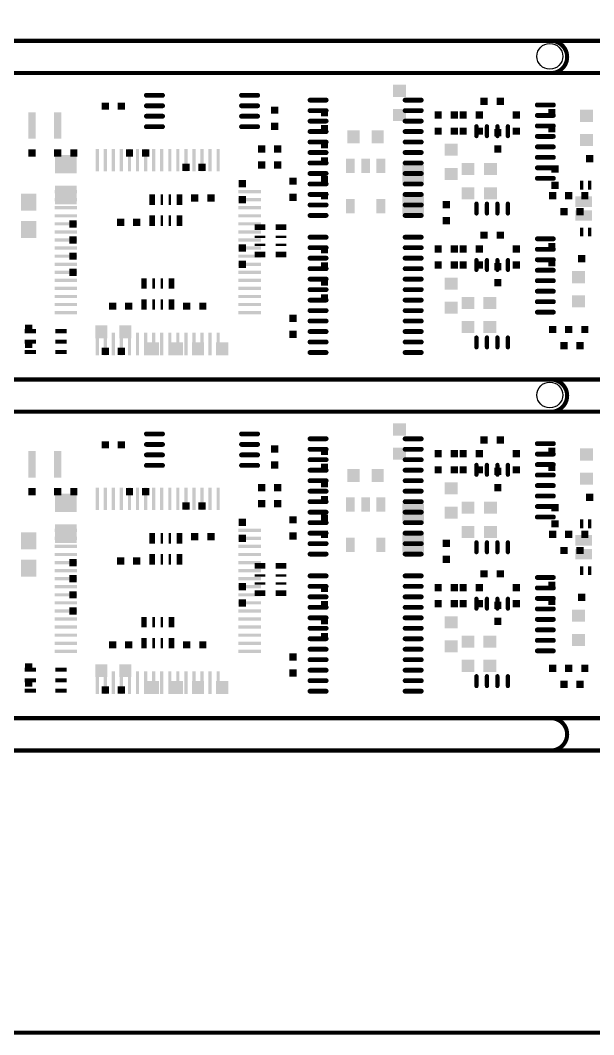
# Model space of a CAD drawing. Header units: inches. Extents: x -27 to 277, y -39 to 189.
# Drawn here: x 51.9 to 87.5, y -38.6 to 24.3 of the extents above; entities that cross this region are included whole.
import ezdxf

# ---------------------------------------------------------------- set-up
doc = ezdxf.new("R2010")
doc.units = ezdxf.units.IN
doc.header["$MEASUREMENT"] = 0
doc.layers.get('0').update_dxf_attribs({"color": 1})
for name, color, linetype in [('11_SPB', 52, 'Continuous'), ('12_SPT', 92, 'Continuous'), ('5_OL', 132, 'Continuous')]:
    doc.layers.add(name, color=color, linetype=linetype)

# ---------------------------------------------------------------- blocks, each defined once
blk = doc.blocks.new('D47ROUND1_6002X1_6002')
blk.add_circle((0, 0), 0.8)
blk = doc.blocks.new('D174OBLONG0_25999X0_87', base_point=(0.129995, 0.435))
at = {"const_width": 0.129995}
blk.add_lwpolyline([(0.064998, 0.129995, 1), (0.194993, 0.129995), (0.194993, 0.740005, 1), (0.064998, 0.740005), (0.064998, 0.129995)], format="xyb", dxfattribs=at)
blk = doc.blocks.new('D177SQUARE0_45001X0_45001')
blk.add_solid([(-0.225005, -0.225005), (0.225005, -0.225005), (-0.225005, 0.225005), (0.225005, 0.225005)])
blk = doc.blocks.new('D178OBLONG1_3X0_3', base_point=(0.65, 0.15))
at = {"const_width": 0.15}
blk.add_lwpolyline([(0.15, 0.225, 1), (0.15, 0.075), (1.15, 0.075, 1), (1.15, 0.225), (0.15, 0.225)], format="xyb", dxfattribs=at)
blk = doc.blocks.new('D179RECTANGLE0_8X0_75001')
blk.add_solid([(-0.4, -0.375005), (0.4, -0.375005), (-0.4, 0.375005), (0.4, 0.375005)])
blk = doc.blocks.new('D187RECTANGLE0_45001X1_65001')
blk.add_solid([(-0.225005, -0.825005), (0.225005, -0.825005), (-0.225005, 0.825005), (0.225005, 0.825005)])
blk = doc.blocks.new('D189RECTANGLE0_2X1_4')
blk.add_solid([(-0.1, -0.7), (0.1, -0.7), (-0.1, 0.7), (0.1, 0.7)])
blk = doc.blocks.new('D190RECTANGLE1_4X0_2')
blk.add_solid([(-0.7, -0.1), (0.7, -0.1), (-0.7, 0.1), (0.7, 0.1)])
blk = doc.blocks.new('D194RECTANGLE0_95001X1_05001')
blk.add_solid([(-0.475005, -0.525005), (0.475005, -0.525005), (-0.475005, 0.525005), (0.475005, 0.525005)])
blk = doc.blocks.new('D195RECTANGLE0_7X0_25001')
blk.add_solid([(-0.35, -0.125005), (0.35, -0.125005), (-0.35, 0.125005), (0.35, 0.125005)])
blk = doc.blocks.new('D184RECTANGLE0_75001X0_8')
blk.add_solid([(-0.375005, -0.4), (0.375005, -0.4), (-0.375005, 0.4), (0.375005, 0.4)])
blk = doc.blocks.new('D203RECTANGLE0_2X0_55001')
blk.add_solid([(-0.1, -0.275005), (0.1, -0.275005), (-0.1, 0.275005), (0.1, 0.275005)])
blk = doc.blocks.new('D192RECTANGLE1_35001X1_15001')
blk.add_solid([(-0.675005, -0.575005), (0.675005, -0.575005), (-0.675005, 0.575005), (0.675005, 0.575005)])
blk = doc.blocks.new('D181RECTANGLE0_65001X0_15001')
blk.add_solid([(-0.325005, -0.075005), (0.325005, -0.075005), (-0.325005, 0.075005), (0.325005, 0.075005)])
blk = doc.blocks.new('D182RECTANGLE0_65001X0_35001')
blk.add_solid([(-0.325005, -0.175005), (0.325005, -0.175005), (-0.325005, 0.175005), (0.325005, 0.175005)])
blk = doc.blocks.new('D207RECTANGLE0_15001X0_65001')
blk.add_solid([(-0.075005, -0.325005), (0.075005, -0.325005), (-0.075005, 0.325005), (0.075005, 0.325005)])
blk = doc.blocks.new('D208RECTANGLE0_35001X0_65001')
blk.add_solid([(-0.175005, -0.325005), (0.175005, -0.325005), (-0.175005, 0.325005), (0.175005, 0.325005)])
blk = doc.blocks.new('D209RECTANGLE0_55001X0_9')
blk.add_solid([(-0.275005, -0.45), (0.275005, -0.45), (-0.275005, 0.45), (0.275005, 0.45)])
blk = doc.blocks.new('D211RECTANGLE1_05001X0_65001')
blk.add_solid([(-0.525005, -0.325005), (0.525005, -0.325005), (-0.525005, 0.325005), (0.525005, 0.325005)])

msp = doc.modelspace()

# ---------------------------------------------------------------- linework, layer by layer
at = {"layer": '5_OL', "const_width": 0.254}
for points in [[(11.0998, 24.30018), (11.0998, 22.9997), (118.00078, 22.9997), (118.00078, 27.50058)], [(11.0998, 24.30018), (11.0998, 22.9997), (118.00078, 22.9997), (118.00078, 27.50058)], [(118.00078, 16.49984), (118.00078, 21.00072), (26.08072, 21.00072), (26.08072, 18.49882)], [(118.00078, 16.49984), (118.00078, 21.00072), (26.08072, 21.00072), (26.08072, 18.49882)], [(11.0998, 3.29946), (11.0998, 1.99898), (118.00078, 1.99898), (118.00078, 6.49986)], [(11.0998, 3.29946), (11.0998, 1.99898), (118.00078, 1.99898), (118.00078, 6.49986)], [(118.00078, -4.50088), (118.00078, 0), (26.08072, 0), (26.08072, -2.49936)], [(118.00078, -4.50088), (118.00078, 0), (26.08072, 0), (26.08072, -2.49936)], [(11.0998, -17.70126), (11.0998, -18.9992), (118.00078, -18.9992), (118.00078, -14.50086)], [(11.0998, -17.70126), (11.0998, -18.9992), (118.00078, -18.9992), (118.00078, -14.50086)], [(118.999, -21.00072), (1.00076, -21.00072)], [(274.1295, -38.49878), (-24.5999, -38.49878)]]:
    msp.add_lwpolyline(points, dxfattribs=at)
for points in [[(84.80044, 22.9997, -0.414214), (85.8012, 21.99894)], [(85.8012, 21.99894, -0.414214), (84.80044, 21.00072)], [(84.80044, 1.99898, -0.41347), (85.8012, 1.00076)], [(85.8012, 1.00076, -0.414214), (84.80044, 0)], [(84.80044, -18.9992, -0.414214), (85.8012, -19.99996)], [(85.8012, -19.99996, -0.414214), (84.80044, -21.00072)]]:
    msp.add_lwpolyline(points, format="xyb", dxfattribs=at)

# ---------------------------------------------------------------- block references
at = {"layer": '11_SPB'}
for name, p in [('D178OBLONG1_3X0_3', (60.20054, 19.62404)), ('D178OBLONG1_3X0_3', (66.10096, 19.62404)), ('D177SQUARE0_45001X0_45001', (57.15, 18.95094)), ('D177SQUARE0_45001X0_45001', (58.15076, 18.95094)), ('D178OBLONG1_3X0_3', (60.20054, 18.9738)), ('D178OBLONG1_3X0_3', (66.10096, 18.9738)), ('D177SQUARE0_45001X0_45001', (67.65036, 18.69948)), ('D178OBLONG1_3X0_3', (70.35038, 19.32432)), ('D178OBLONG1_3X0_3', (76.2508, 19.32432)), ('D177SQUARE0_45001X0_45001', (80.65008, 19.25066)), ('D177SQUARE0_45001X0_45001', (81.65084, 19.25066)), ('D178OBLONG1_3X0_3', (84.44992, 19.0246)), ('D187RECTANGLE0_45001X1_65001', (52.60086, 17.74952)), ('D187RECTANGLE0_45001X1_65001', (54.20106, 17.74952)), ('D178OBLONG1_3X0_3', (60.20054, 18.3261)), ('D178OBLONG1_3X0_3', (66.10096, 18.3261)), ('D178OBLONG1_3X0_3', (70.35038, 18.67408)), ('D178OBLONG1_3X0_3', (76.2508, 18.67408)), ('D177SQUARE0_45001X0_45001', (77.8002, 18.39976)), ('D177SQUARE0_45001X0_45001', (78.80096, 18.39976)), ('D178OBLONG1_3X0_3', (84.44992, 18.37436)), ('D178OBLONG1_3X0_3', (60.20054, 17.67586)), ('D178OBLONG1_3X0_3', (66.10096, 17.67586)), ('D177SQUARE0_45001X0_45001', (67.65036, 17.69872)), ('D178OBLONG1_3X0_3', (70.35038, 18.02384)), ('D178OBLONG1_3X0_3', (76.2508, 18.02384)), ('D177SQUARE0_45001X0_45001', (77.8002, 17.399)), ('D177SQUARE0_45001X0_45001', (78.80096, 17.399)), ('D174OBLONG0_25999X0_87', (80.1751, 17.399)), ('D174OBLONG0_25999X0_87', (80.82534, 17.399)), ('D174OBLONG0_25999X0_87', (81.47558, 17.399)), ('D174OBLONG0_25999X0_87', (82.12582, 17.399)), ('D178OBLONG1_3X0_3', (84.44992, 17.72412)), ('D178OBLONG1_3X0_3', (70.35038, 17.37614)), ('D178OBLONG1_3X0_3', (76.2508, 17.37614)), ('D178OBLONG1_3X0_3', (84.44992, 17.07388)), ('D177SQUARE0_45001X0_45001', (66.85026, 16.29918)), ('D177SQUARE0_45001X0_45001', (67.85102, 16.29918)), ('D178OBLONG1_3X0_3', (70.35038, 16.7259)), ('D178OBLONG1_3X0_3', (76.2508, 16.7259)), ('D179RECTANGLE0_8X0_75001', (78.6003, 16.25092)), ('D178OBLONG1_3X0_3', (84.44992, 16.42618)), ('D177SQUARE0_45001X0_45001', (52.60086, 16.05026)), ('D177SQUARE0_45001X0_45001', (54.20106, 16.05026)), ('D177SQUARE0_45001X0_45001', (55.19928, 16.05026)), ('D189RECTANGLE0_2X1_4', (56.64962, 15.60068)), ('D189RECTANGLE0_2X1_4', (57.15, 15.60068)), ('D189RECTANGLE0_2X1_4', (57.65038, 15.60068)), ('D189RECTANGLE0_2X1_4', (58.15076, 15.60068)), ('D189RECTANGLE0_2X1_4', (58.65114, 15.60068)), ('D189RECTANGLE0_2X1_4', (59.14898, 15.60068)), ('D189RECTANGLE0_2X1_4', (59.64936, 15.60068)), ('D189RECTANGLE0_2X1_4', (60.14974, 15.60068)), ('D189RECTANGLE0_2X1_4', (60.65012, 15.60068)), ('D189RECTANGLE0_2X1_4', (61.1505, 15.60068)), ('D189RECTANGLE0_2X1_4', (61.65088, 15.60068)), ('D189RECTANGLE0_2X1_4', (62.15126, 15.60068)), ('D189RECTANGLE0_2X1_4', (62.6491, 15.60068)), ('D189RECTANGLE0_2X1_4', (63.14948, 15.60068)), ('D189RECTANGLE0_2X1_4', (63.64986, 15.60068)), ('D189RECTANGLE0_2X1_4', (64.15024, 15.60068)), ('D178OBLONG1_3X0_3', (70.35038, 16.07566)), ('D178OBLONG1_3X0_3', (76.2508, 16.07566)), ('D178OBLONG1_3X0_3', (84.44992, 15.77594)), ('D177SQUARE0_45001X0_45001', (66.85026, 15.30096)), ('D177SQUARE0_45001X0_45001', (67.85102, 15.30096)), ('D178OBLONG1_3X0_3', (70.35038, 15.42542)), ('D178OBLONG1_3X0_3', (76.2508, 15.42542)), ('D179RECTANGLE0_8X0_75001', (78.6003, 14.74978)), ('D178OBLONG1_3X0_3', (84.44992, 15.1257)), ('D177SQUARE0_45001X0_45001', (68.80098, 14.3002)), ('D178OBLONG1_3X0_3', (70.35038, 14.77518)), ('D178OBLONG1_3X0_3', (76.2508, 14.77518)), ('D178OBLONG1_3X0_3', (84.44992, 14.47546)), ('D178OBLONG1_3X0_3', (70.35038, 14.12494)), ('D178OBLONG1_3X0_3', (76.2508, 14.12494)), ('D194RECTANGLE0_95001X1_05001', (52.4002, 12.99972)), ('D190RECTANGLE1_4X0_2', (54.6989, 13.64996)), ('D190RECTANGLE1_4X0_2', (54.6989, 13.14958)), ('D190RECTANGLE1_4X0_2', (66.10096, 13.64996)), ('D190RECTANGLE1_4X0_2', (66.10096, 13.14958)), ('D177SQUARE0_45001X0_45001', (68.80098, 13.29944)), ('D178OBLONG1_3X0_3', (70.35038, 13.4747)), ('D178OBLONG1_3X0_3', (76.2508, 13.4747)), ('D177SQUARE0_45001X0_45001', (84.8995, 13.40104)), ('D177SQUARE0_45001X0_45001', (85.90026, 13.40104)), ('D177SQUARE0_45001X0_45001', (86.90102, 13.40104)), ('D190RECTANGLE1_4X0_2', (54.6989, 12.6492)), ('D190RECTANGLE1_4X0_2', (66.10096, 12.6492)), ('D178OBLONG1_3X0_3', (70.35038, 12.82446)), ('D178OBLONG1_3X0_3', (76.2508, 12.82446)), ('D174OBLONG0_25999X0_87', (80.1751, 12.60094)), ('D174OBLONG0_25999X0_87', (80.82534, 12.60094)), ('D174OBLONG0_25999X0_87', (81.47558, 12.60094)), ('D174OBLONG0_25999X0_87', (82.12582, 12.60094)), ('D177SQUARE0_45001X0_45001', (85.60054, 12.40028)), ('D177SQUARE0_45001X0_45001', (86.59876, 12.40028)), ('D190RECTANGLE1_4X0_2', (54.6989, 12.14882)), ('D190RECTANGLE1_4X0_2', (66.10096, 12.14882)), ('D178OBLONG1_3X0_3', (70.35038, 12.17422)), ('D178OBLONG1_3X0_3', (76.2508, 12.17422)), ('D194RECTANGLE0_95001X1_05001', (52.4002, 11.30046)), ('D190RECTANGLE1_4X0_2', (54.6989, 11.65098)), ('D190RECTANGLE1_4X0_2', (66.10096, 11.65098)), ('D190RECTANGLE1_4X0_2', (54.6989, 11.1506)), ('D190RECTANGLE1_4X0_2', (54.6989, 10.65022)), ('D190RECTANGLE1_4X0_2', (66.10096, 11.1506)), ('D190RECTANGLE1_4X0_2', (66.10096, 10.65022)), ('D178OBLONG1_3X0_3', (70.35038, 10.82548)), ('D178OBLONG1_3X0_3', (76.2508, 10.82548)), ('D177SQUARE0_45001X0_45001', (80.65008, 10.94994)), ('D177SQUARE0_45001X0_45001', (81.65084, 10.94994)), ('D178OBLONG1_3X0_3', (84.44992, 10.72388)), ('D190RECTANGLE1_4X0_2', (54.6989, 10.14984)), ('D190RECTANGLE1_4X0_2', (66.10096, 10.14984)), ('D178OBLONG1_3X0_3', (70.35038, 10.17524)), ('D178OBLONG1_3X0_3', (76.2508, 10.17524)), ('D177SQUARE0_45001X0_45001', (77.8002, 10.09904)), ('D177SQUARE0_45001X0_45001', (78.80096, 10.09904)), ('D178OBLONG1_3X0_3', (84.44992, 10.07618)), ('D190RECTANGLE1_4X0_2', (54.6989, 9.64946)), ('D190RECTANGLE1_4X0_2', (66.10096, 9.64946)), ('D178OBLONG1_3X0_3', (70.35038, 9.525)), ('D178OBLONG1_3X0_3', (76.2508, 9.525)), ('D174OBLONG0_25999X0_87', (80.1751, 9.10082)), ('D174OBLONG0_25999X0_87', (80.82534, 9.10082)), ('D174OBLONG0_25999X0_87', (81.47558, 9.10082)), ('D174OBLONG0_25999X0_87', (82.12582, 9.10082)), ('D178OBLONG1_3X0_3', (84.44992, 9.42594)), ('D190RECTANGLE1_4X0_2', (54.6989, 9.14908)), ('D190RECTANGLE1_4X0_2', (66.10096, 9.14908)), ('D178OBLONG1_3X0_3', (70.35038, 8.87476)), ('D178OBLONG1_3X0_3', (76.2508, 8.87476)), ('D177SQUARE0_45001X0_45001', (77.8002, 9.10082)), ('D177SQUARE0_45001X0_45001', (78.80096, 9.10082)), ('D178OBLONG1_3X0_3', (84.44992, 8.7757)), ('D190RECTANGLE1_4X0_2', (54.6989, 8.65124)), ('D190RECTANGLE1_4X0_2', (54.6989, 8.15086)), ('D190RECTANGLE1_4X0_2', (66.10096, 8.65124)), ('D190RECTANGLE1_4X0_2', (66.10096, 8.15086)), ('D178OBLONG1_3X0_3', (70.35038, 8.22452)), ('D178OBLONG1_3X0_3', (76.2508, 8.22452)), ('D179RECTANGLE0_8X0_75001', (78.6003, 7.9502)), ('D178OBLONG1_3X0_3', (84.44992, 8.12546)), ('D190RECTANGLE1_4X0_2', (54.6989, 7.65048)), ('D190RECTANGLE1_4X0_2', (66.10096, 7.65048)), ('D178OBLONG1_3X0_3', (70.35038, 7.57428)), ('D178OBLONG1_3X0_3', (76.2508, 7.57428)), ('D178OBLONG1_3X0_3', (84.44992, 7.47522)), ('D190RECTANGLE1_4X0_2', (54.6989, 7.1501)), ('D190RECTANGLE1_4X0_2', (66.10096, 7.1501)), ('D178OBLONG1_3X0_3', (70.35038, 6.92404)), ('D178OBLONG1_3X0_3', (76.2508, 6.92404)), ('D178OBLONG1_3X0_3', (84.44992, 6.82498)), ('D190RECTANGLE1_4X0_2', (54.6989, 6.64972)), ('D190RECTANGLE1_4X0_2', (66.10096, 6.64972)), ('D178OBLONG1_3X0_3', (70.35038, 6.2738)), ('D178OBLONG1_3X0_3', (76.2508, 6.2738)), ('D179RECTANGLE0_8X0_75001', (78.6003, 6.44906)), ('D178OBLONG1_3X0_3', (84.44992, 6.17474)), ('D190RECTANGLE1_4X0_2', (54.6989, 6.14934)), ('D190RECTANGLE1_4X0_2', (66.10096, 6.14934)), ('D177SQUARE0_45001X0_45001', (68.80098, 5.79882)), ('D178OBLONG1_3X0_3', (70.35038, 5.6261)), ('D178OBLONG1_3X0_3', (76.2508, 5.6261)), ('D195RECTANGLE0_7X0_25001', (52.49926, 4.99872)), ('D195RECTANGLE0_7X0_25001', (54.39918, 4.99872)), ('D178OBLONG1_3X0_3', (70.35038, 4.97586)), ('D178OBLONG1_3X0_3', (76.2508, 4.97586)), ('D177SQUARE0_45001X0_45001', (84.8995, 5.10032)), ('D177SQUARE0_45001X0_45001', (85.90026, 5.10032)), ('D177SQUARE0_45001X0_45001', (86.90102, 5.10032)), ('D195RECTANGLE0_7X0_25001', (52.49926, 4.35102)), ('D195RECTANGLE0_7X0_25001', (54.39918, 4.35102)), ('D189RECTANGLE0_2X1_4', (56.64962, 4.20116)), ('D189RECTANGLE0_2X1_4', (57.15, 4.20116)), ('D189RECTANGLE0_2X1_4', (57.65038, 4.20116)), ('D189RECTANGLE0_2X1_4', (58.15076, 4.20116)), ('D189RECTANGLE0_2X1_4', (58.65114, 4.20116)), ('D189RECTANGLE0_2X1_4', (59.14898, 4.20116)), ('D189RECTANGLE0_2X1_4', (59.64936, 4.20116)), ('D189RECTANGLE0_2X1_4', (60.14974, 4.20116)), ('D189RECTANGLE0_2X1_4', (60.65012, 4.20116)), ('D189RECTANGLE0_2X1_4', (61.1505, 4.20116)), ('D189RECTANGLE0_2X1_4', (61.65088, 4.20116)), ('D189RECTANGLE0_2X1_4', (62.15126, 4.20116)), ('D189RECTANGLE0_2X1_4', (62.6491, 4.20116)), ('D189RECTANGLE0_2X1_4', (63.14948, 4.20116)), ('D189RECTANGLE0_2X1_4', (63.64986, 4.20116)), ('D189RECTANGLE0_2X1_4', (64.15024, 4.20116)), ('D177SQUARE0_45001X0_45001', (68.80098, 4.8006)), ('D178OBLONG1_3X0_3', (70.35038, 4.32562)), ('D178OBLONG1_3X0_3', (76.2508, 4.32562)), ('D174OBLONG0_25999X0_87', (80.1751, 4.30022)), ('D174OBLONG0_25999X0_87', (80.82534, 4.30022)), ('D174OBLONG0_25999X0_87', (81.47558, 4.30022)), ('D174OBLONG0_25999X0_87', (82.12582, 4.30022)), ('D195RECTANGLE0_7X0_25001', (52.49926, 3.70078)), ('D195RECTANGLE0_7X0_25001', (54.39918, 3.70078)), ('D178OBLONG1_3X0_3', (70.35038, 3.67538)), ('D178OBLONG1_3X0_3', (76.2508, 3.67538)), ('D177SQUARE0_45001X0_45001', (85.60054, 4.09956)), ('D177SQUARE0_45001X0_45001', (86.59876, 4.09956)), ('D178OBLONG1_3X0_3', (60.20054, -1.37414)), ('D178OBLONG1_3X0_3', (66.10096, -1.37414)), ('D177SQUARE0_45001X0_45001', (57.15, -2.04978)), ('D177SQUARE0_45001X0_45001', (58.15076, -2.04978)), ('D178OBLONG1_3X0_3', (60.20054, -2.02438)), ('D178OBLONG1_3X0_3', (66.10096, -2.02438)), ('D178OBLONG1_3X0_3', (70.35038, -1.67386)), ('D178OBLONG1_3X0_3', (76.2508, -1.67386)), ('D177SQUARE0_45001X0_45001', (80.65008, -1.75006)), ('D177SQUARE0_45001X0_45001', (81.65084, -1.75006)), ('D178OBLONG1_3X0_3', (84.44992, -1.97612)), ('D187RECTANGLE0_45001X1_65001', (52.60086, -3.2512)), ('D187RECTANGLE0_45001X1_65001', (54.20106, -3.2512)), ('D177SQUARE0_45001X0_45001', (67.65036, -2.30124)), ('D178OBLONG1_3X0_3', (70.35038, -2.3241)), ('D178OBLONG1_3X0_3', (76.2508, -2.3241)), ('D177SQUARE0_45001X0_45001', (77.8002, -2.60096)), ('D177SQUARE0_45001X0_45001', (78.80096, -2.60096)), ('D178OBLONG1_3X0_3', (84.44992, -2.62382)), ('D178OBLONG1_3X0_3', (60.20054, -2.67462)), ('D178OBLONG1_3X0_3', (66.10096, -2.67462)), ('D177SQUARE0_45001X0_45001', (67.65036, -3.29946)), ('D178OBLONG1_3X0_3', (70.35038, -2.97434)), ('D178OBLONG1_3X0_3', (76.2508, -2.97434)), ('D178OBLONG1_3X0_3', (84.44992, -3.27406)), ('D178OBLONG1_3X0_3', (60.20054, -3.32486)), ('D178OBLONG1_3X0_3', (66.10096, -3.32486)), ('D178OBLONG1_3X0_3', (70.35038, -3.62458)), ('D178OBLONG1_3X0_3', (76.2508, -3.62458)), ('D177SQUARE0_45001X0_45001', (77.8002, -3.59918)), ('D177SQUARE0_45001X0_45001', (78.80096, -3.59918)), ('D174OBLONG0_25999X0_87', (80.1751, -3.59918)), ('D174OBLONG0_25999X0_87', (80.82534, -3.59918)), ('D174OBLONG0_25999X0_87', (81.47558, -3.59918)), ('D174OBLONG0_25999X0_87', (82.12582, -3.59918)), ('D178OBLONG1_3X0_3', (70.35038, -4.27482)), ('D178OBLONG1_3X0_3', (76.2508, -4.27482)), ('D179RECTANGLE0_8X0_75001', (78.6003, -4.7498)), ('D178OBLONG1_3X0_3', (84.44992, -3.9243)), ('D177SQUARE0_45001X0_45001', (52.60086, -4.95046)), ('D177SQUARE0_45001X0_45001', (54.20106, -4.95046)), ('D177SQUARE0_45001X0_45001', (55.19928, -4.95046)), ('D189RECTANGLE0_2X1_4', (56.64962, -5.40004)), ('D189RECTANGLE0_2X1_4', (57.15, -5.40004)), ('D189RECTANGLE0_2X1_4', (57.65038, -5.40004)), ('D189RECTANGLE0_2X1_4', (58.15076, -5.40004)), ('D189RECTANGLE0_2X1_4', (58.65114, -5.40004)), ('D189RECTANGLE0_2X1_4', (59.14898, -5.40004)), ('D189RECTANGLE0_2X1_4', (59.64936, -5.40004)), ('D189RECTANGLE0_2X1_4', (60.14974, -5.40004)), ('D189RECTANGLE0_2X1_4', (60.65012, -5.40004)), ('D189RECTANGLE0_2X1_4', (61.1505, -5.40004)), ('D189RECTANGLE0_2X1_4', (61.65088, -5.40004)), ('D189RECTANGLE0_2X1_4', (62.15126, -5.40004)), ('D189RECTANGLE0_2X1_4', (62.6491, -5.40004)), ('D189RECTANGLE0_2X1_4', (63.14948, -5.40004)), ('D189RECTANGLE0_2X1_4', (63.64986, -5.40004)), ('D189RECTANGLE0_2X1_4', (64.15024, -5.40004)), ('D177SQUARE0_45001X0_45001', (66.85026, -4.699)), ('D177SQUARE0_45001X0_45001', (67.85102, -4.699)), ('D178OBLONG1_3X0_3', (70.35038, -4.92506)), ('D178OBLONG1_3X0_3', (76.2508, -4.92506)), ('D178OBLONG1_3X0_3', (84.44992, -4.57454)), ('D177SQUARE0_45001X0_45001', (66.85026, -5.69976)), ('D177SQUARE0_45001X0_45001', (67.85102, -5.69976)), ('D178OBLONG1_3X0_3', (70.35038, -5.5753)), ('D178OBLONG1_3X0_3', (76.2508, -5.5753)), ('D178OBLONG1_3X0_3', (84.44992, -5.22478)), ('D178OBLONG1_3X0_3', (70.35038, -6.22554)), ('D178OBLONG1_3X0_3', (76.2508, -6.22554)), ('D179RECTANGLE0_8X0_75001', (78.6003, -6.25094)), ('D178OBLONG1_3X0_3', (84.44992, -5.87502)), ('D177SQUARE0_45001X0_45001', (68.80098, -6.70052)), ('D178OBLONG1_3X0_3', (70.35038, -6.87578)), ('D178OBLONG1_3X0_3', (76.2508, -6.87578)), ('D178OBLONG1_3X0_3', (84.44992, -6.52526)), ('D194RECTANGLE0_95001X1_05001', (52.4002, -8.001)), ('D190RECTANGLE1_4X0_2', (54.6989, -7.35076)), ('D190RECTANGLE1_4X0_2', (66.10096, -7.35076)), ('D177SQUARE0_45001X0_45001', (68.80098, -7.69874)), ('D178OBLONG1_3X0_3', (70.35038, -7.52602)), ('D178OBLONG1_3X0_3', (76.2508, -7.52602)), ('D177SQUARE0_45001X0_45001', (84.8995, -7.59968)), ('D177SQUARE0_45001X0_45001', (85.90026, -7.59968)), ('D177SQUARE0_45001X0_45001', (86.90102, -7.59968)), ('D190RECTANGLE1_4X0_2', (54.6989, -7.85114)), ('D190RECTANGLE1_4X0_2', (66.10096, -7.85114)), ('D178OBLONG1_3X0_3', (70.35038, -8.17626)), ('D178OBLONG1_3X0_3', (76.2508, -8.17626)), ('D174OBLONG0_25999X0_87', (80.1751, -8.39978)), ('D174OBLONG0_25999X0_87', (80.82534, -8.39978)), ('D174OBLONG0_25999X0_87', (81.47558, -8.39978)), ('D174OBLONG0_25999X0_87', (82.12582, -8.39978)), ('D190RECTANGLE1_4X0_2', (54.6989, -8.34898)), ('D190RECTANGLE1_4X0_2', (54.6989, -8.84936)), ('D190RECTANGLE1_4X0_2', (66.10096, -8.34898)), ('D190RECTANGLE1_4X0_2', (66.10096, -8.84936)), ('D178OBLONG1_3X0_3', (70.35038, -8.82396)), ('D178OBLONG1_3X0_3', (76.2508, -8.82396)), ('D177SQUARE0_45001X0_45001', (85.60054, -8.60044)), ('D177SQUARE0_45001X0_45001', (86.59876, -8.60044)), ('D194RECTANGLE0_95001X1_05001', (52.4002, -9.70026)), ('D190RECTANGLE1_4X0_2', (54.6989, -9.34974)), ('D190RECTANGLE1_4X0_2', (66.10096, -9.34974)), ('D190RECTANGLE1_4X0_2', (54.6989, -9.85012)), ('D190RECTANGLE1_4X0_2', (66.10096, -9.85012)), ('D178OBLONG1_3X0_3', (70.35038, -10.17524)), ('D178OBLONG1_3X0_3', (76.2508, -10.17524)), ('D177SQUARE0_45001X0_45001', (80.65008, -10.05078)), ('D177SQUARE0_45001X0_45001', (81.65084, -10.05078)), ('D190RECTANGLE1_4X0_2', (54.6989, -10.3505)), ('D190RECTANGLE1_4X0_2', (66.10096, -10.3505)), ('D178OBLONG1_3X0_3', (70.35038, -10.82548)), ('D178OBLONG1_3X0_3', (76.2508, -10.82548)), ('D177SQUARE0_45001X0_45001', (77.8002, -10.89914)), ('D177SQUARE0_45001X0_45001', (78.80096, -10.89914)), ('D178OBLONG1_3X0_3', (84.44992, -10.2743)), ('D190RECTANGLE1_4X0_2', (54.6989, -10.85088)), ('D190RECTANGLE1_4X0_2', (54.6989, -11.35126)), ('D190RECTANGLE1_4X0_2', (66.10096, -10.85088)), ('D190RECTANGLE1_4X0_2', (66.10096, -11.35126)), ('D178OBLONG1_3X0_3', (84.44992, -10.92454)), ('D190RECTANGLE1_4X0_2', (54.6989, -11.8491)), ('D190RECTANGLE1_4X0_2', (66.10096, -11.8491)), ('D178OBLONG1_3X0_3', (70.35038, -11.47572)), ('D178OBLONG1_3X0_3', (76.2508, -11.47572)), ('D177SQUARE0_45001X0_45001', (77.8002, -11.8999)), ('D177SQUARE0_45001X0_45001', (78.80096, -11.8999)), ('D174OBLONG0_25999X0_87', (80.1751, -11.8999)), ('D174OBLONG0_25999X0_87', (80.82534, -11.8999)), ('D174OBLONG0_25999X0_87', (81.47558, -11.8999)), ('D174OBLONG0_25999X0_87', (82.12582, -11.8999)), ('D178OBLONG1_3X0_3', (84.44992, -11.57478)), ('D190RECTANGLE1_4X0_2', (54.6989, -12.34948)), ('D190RECTANGLE1_4X0_2', (66.10096, -12.34948)), ('D178OBLONG1_3X0_3', (70.35038, -12.12596)), ('D178OBLONG1_3X0_3', (76.2508, -12.12596)), ('D178OBLONG1_3X0_3', (84.44992, -12.22502)), ('D190RECTANGLE1_4X0_2', (54.6989, -12.84986)), ('D190RECTANGLE1_4X0_2', (66.10096, -12.84986)), ('D178OBLONG1_3X0_3', (70.35038, -12.7762)), ('D178OBLONG1_3X0_3', (76.2508, -12.7762)), ('D179RECTANGLE0_8X0_75001', (78.6003, -13.05052)), ('D178OBLONG1_3X0_3', (84.44992, -12.87526)), ('D190RECTANGLE1_4X0_2', (54.6989, -13.35024)), ('D190RECTANGLE1_4X0_2', (54.6989, -13.85062)), ('D190RECTANGLE1_4X0_2', (66.10096, -13.35024)), ('D190RECTANGLE1_4X0_2', (66.10096, -13.85062)), ('D178OBLONG1_3X0_3', (70.35038, -13.4239)), ('D178OBLONG1_3X0_3', (76.2508, -13.4239)), ('D178OBLONG1_3X0_3', (84.44992, -13.5255)), ('D190RECTANGLE1_4X0_2', (54.6989, -14.351)), ('D190RECTANGLE1_4X0_2', (66.10096, -14.351)), ('D178OBLONG1_3X0_3', (70.35038, -14.07414)), ('D178OBLONG1_3X0_3', (76.2508, -14.07414)), ('D179RECTANGLE0_8X0_75001', (78.6003, -14.54912)), ('D178OBLONG1_3X0_3', (84.44992, -14.17574)), ('D190RECTANGLE1_4X0_2', (54.6989, -14.84884)), ('D190RECTANGLE1_4X0_2', (66.10096, -14.84884)), ('D177SQUARE0_45001X0_45001', (68.80098, -15.19936)), ('D178OBLONG1_3X0_3', (70.35038, -14.72438)), ('D178OBLONG1_3X0_3', (76.2508, -14.72438)), ('D178OBLONG1_3X0_3', (84.44992, -14.82598)), ('D178OBLONG1_3X0_3', (70.35038, -15.37462)), ('D178OBLONG1_3X0_3', (76.2508, -15.37462)), ('D177SQUARE0_45001X0_45001', (84.8995, -15.9004)), ('D177SQUARE0_45001X0_45001', (85.90026, -15.9004)), ('D177SQUARE0_45001X0_45001', (86.90102, -15.9004)), ('D195RECTANGLE0_7X0_25001', (52.49926, -15.99946)), ('D195RECTANGLE0_7X0_25001', (54.39918, -15.99946)), ('D189RECTANGLE0_2X1_4', (56.64962, -16.79956)), ('D189RECTANGLE0_2X1_4', (57.15, -16.79956)), ('D189RECTANGLE0_2X1_4', (57.65038, -16.79956)), ('D189RECTANGLE0_2X1_4', (58.15076, -16.79956)), ('D189RECTANGLE0_2X1_4', (58.65114, -16.79956)), ('D189RECTANGLE0_2X1_4', (59.14898, -16.79956)), ('D189RECTANGLE0_2X1_4', (59.64936, -16.79956)), ('D189RECTANGLE0_2X1_4', (60.14974, -16.79956)), ('D189RECTANGLE0_2X1_4', (60.65012, -16.79956)), ('D189RECTANGLE0_2X1_4', (61.1505, -16.79956)), ('D189RECTANGLE0_2X1_4', (61.65088, -16.79956)), ('D189RECTANGLE0_2X1_4', (62.15126, -16.79956)), ('D189RECTANGLE0_2X1_4', (62.6491, -16.79956)), ('D189RECTANGLE0_2X1_4', (63.14948, -16.79956)), ('D189RECTANGLE0_2X1_4', (63.64986, -16.79956)), ('D189RECTANGLE0_2X1_4', (64.15024, -16.79956)), ('D177SQUARE0_45001X0_45001', (68.80098, -16.20012)), ('D178OBLONG1_3X0_3', (70.35038, -16.02486)), ('D178OBLONG1_3X0_3', (76.2508, -16.02486)), ('D174OBLONG0_25999X0_87', (80.1751, -16.7005)), ('D174OBLONG0_25999X0_87', (80.82534, -16.7005)), ('D174OBLONG0_25999X0_87', (81.47558, -16.7005)), ('D174OBLONG0_25999X0_87', (82.12582, -16.7005)), ('D195RECTANGLE0_7X0_25001', (52.49926, -16.6497)), ('D195RECTANGLE0_7X0_25001', (54.39918, -16.6497)), ('D178OBLONG1_3X0_3', (70.35038, -16.6751)), ('D178OBLONG1_3X0_3', (76.2508, -16.6751)), ('D177SQUARE0_45001X0_45001', (85.60054, -16.90116)), ('D177SQUARE0_45001X0_45001', (86.59876, -16.90116)), ('D195RECTANGLE0_7X0_25001', (52.49926, -17.29994)), ('D195RECTANGLE0_7X0_25001', (54.39918, -17.29994)), ('D178OBLONG1_3X0_3', (70.35038, -17.32534)), ('D178OBLONG1_3X0_3', (76.2508, -17.32534))]:
    msp.add_blockref(name, p, dxfattribs=at)
at = {"layer": '12_SPT'}
for name, p in [('D179RECTANGLE0_8X0_75001', (75.3999, 19.9009)), ('D177SQUARE0_45001X0_45001', (70.74916, 18.54962)), ('D179RECTANGLE0_8X0_75001', (75.3999, 18.39976)), ('D177SQUARE0_45001X0_45001', (79.3496, 18.39976)), ('D177SQUARE0_45001X0_45001', (80.35036, 18.39976)), ('D177SQUARE0_45001X0_45001', (82.64906, 18.39976)), ('D177SQUARE0_45001X0_45001', (84.85124, 18.54962)), ('D179RECTANGLE0_8X0_75001', (87.00008, 18.34896)), ('D177SQUARE0_45001X0_45001', (70.74916, 17.54886)), ('D177SQUARE0_45001X0_45001', (79.3496, 17.399)), ('D177SQUARE0_45001X0_45001', (80.35036, 17.399)), ('D177SQUARE0_45001X0_45001', (82.64906, 17.399)), ('D177SQUARE0_45001X0_45001', (84.85124, 17.54886)), ('D184RECTANGLE0_75001X0_8', (72.55002, 17.05102)), ('D184RECTANGLE0_75001X0_8', (74.05116, 17.05102)), ('D177SQUARE0_45001X0_45001', (81.50098, 17.29994)), ('D179RECTANGLE0_8X0_75001', (87.00008, 16.85036)), ('D177SQUARE0_45001X0_45001', (70.74916, 16.55064)), ('D177SQUARE0_45001X0_45001', (81.50098, 16.29918)), ('D192RECTANGLE1_35001X1_15001', (54.6989, 15.35176)), ('D177SQUARE0_45001X0_45001', (58.65114, 16.05026)), ('D177SQUARE0_45001X0_45001', (59.64936, 16.05026)), ('D177SQUARE0_45001X0_45001', (70.74916, 15.54988)), ('D177SQUARE0_45001X0_45001', (87.20074, 15.69974)), ('D177SQUARE0_45001X0_45001', (62.15126, 15.1511)), ('D177SQUARE0_45001X0_45001', (63.14948, 15.1511)), ('D209RECTANGLE0_55001X0_9', (72.34936, 15.25016)), ('D209RECTANGLE0_55001X0_9', (73.29932, 15.25016)), ('D209RECTANGLE0_55001X0_9', (74.24928, 15.25016)), ('D192RECTANGLE1_35001X1_15001', (76.2508, 14.75232)), ('D179RECTANGLE0_8X0_75001', (79.64932, 15.0495)), ('D179RECTANGLE0_8X0_75001', (81.04886, 15.0495)), ('D177SQUARE0_45001X0_45001', (85.04936, 15.0495)), ('D177SQUARE0_45001X0_45001', (70.74916, 14.39926)), ('D192RECTANGLE1_35001X1_15001', (54.6989, 13.44676)), ('D177SQUARE0_45001X0_45001', (65.64884, 14.15034)), ('D179RECTANGLE0_8X0_75001', (79.64932, 13.5509)), ('D179RECTANGLE0_8X0_75001', (81.04886, 13.5509)), ('D177SQUARE0_45001X0_45001', (85.04936, 14.04874)), ('D203RECTANGLE0_2X0_55001', (86.70036, 14.04874)), ('D203RECTANGLE0_2X0_55001', (87.20074, 14.04874)), ('D208RECTANGLE0_35001X0_65001', (60.05068, 13.14958)), ('D207RECTANGLE0_15001X0_65001', (60.65012, 13.14958)), ('D207RECTANGLE0_15001X0_65001', (61.1505, 13.14958)), ('D208RECTANGLE0_35001X0_65001', (61.74994, 13.14958)), ('D177SQUARE0_45001X0_45001', (62.6999, 13.25118)), ('D177SQUARE0_45001X0_45001', (63.70066, 13.25118)), ('D177SQUARE0_45001X0_45001', (65.64884, 13.14958)), ('D177SQUARE0_45001X0_45001', (70.74916, 13.40104)), ('D192RECTANGLE1_35001X1_15001', (76.2508, 12.84732)), ('D211RECTANGLE1_05001X0_65001', (86.82482, 13.02512)), ('D209RECTANGLE0_55001X0_9', (72.34936, 12.7508)), ('D209RECTANGLE0_55001X0_9', (74.24928, 12.7508)), ('D177SQUARE0_45001X0_45001', (78.30058, 12.84986)), ('D177SQUARE0_45001X0_45001', (58.09996, 11.75004)), ('D177SQUARE0_45001X0_45001', (59.10072, 11.75004)), ('D208RECTANGLE0_35001X0_65001', (60.05068, 11.8491)), ('D207RECTANGLE0_15001X0_65001', (60.65012, 11.8491)), ('D207RECTANGLE0_15001X0_65001', (61.1505, 11.8491)), ('D208RECTANGLE0_35001X0_65001', (61.74994, 11.8491)), ('D177SQUARE0_45001X0_45001', (78.30058, 11.8491)), ('D211RECTANGLE1_05001X0_65001', (86.82482, 12.17422)), ('D177SQUARE0_45001X0_45001', (55.15102, 11.65098)), ('D182RECTANGLE0_65001X0_35001', (66.7512, 11.45032)), ('D182RECTANGLE0_65001X0_35001', (68.04914, 11.45032)), ('D203RECTANGLE0_2X0_55001', (86.70036, 11.1506)), ('D203RECTANGLE0_2X0_55001', (87.20074, 11.1506)), ('D177SQUARE0_45001X0_45001', (55.15102, 10.65022)), ('D181RECTANGLE0_65001X0_15001', (66.7512, 10.85088)), ('D181RECTANGLE0_65001X0_15001', (68.04914, 10.85088)), ('D177SQUARE0_45001X0_45001', (65.64884, 10.14984)), ('D181RECTANGLE0_65001X0_15001', (66.7512, 10.3505)), ('D181RECTANGLE0_65001X0_15001', (68.04914, 10.3505)), ('D177SQUARE0_45001X0_45001', (70.74916, 10.05078)), ('D177SQUARE0_45001X0_45001', (79.3496, 10.09904)), ('D177SQUARE0_45001X0_45001', (80.35036, 10.09904)), ('D177SQUARE0_45001X0_45001', (82.64906, 10.09904)), ('D177SQUARE0_45001X0_45001', (84.85124, 10.2489)), ('D177SQUARE0_45001X0_45001', (55.15102, 9.64946)), ('D182RECTANGLE0_65001X0_35001', (66.7512, 9.75106)), ('D182RECTANGLE0_65001X0_35001', (68.04914, 9.75106)), ('D177SQUARE0_45001X0_45001', (84.85124, 9.25068)), ('D177SQUARE0_45001X0_45001', (86.70036, 9.4996)), ('D177SQUARE0_45001X0_45001', (55.15102, 8.65124)), ('D177SQUARE0_45001X0_45001', (65.64884, 9.14908)), ('D177SQUARE0_45001X0_45001', (70.74916, 9.05002)), ('D177SQUARE0_45001X0_45001', (79.3496, 9.10082)), ('D177SQUARE0_45001X0_45001', (80.35036, 9.10082)), ('D177SQUARE0_45001X0_45001', (81.50098, 8.99922)), ('D177SQUARE0_45001X0_45001', (82.64906, 9.10082)), ('D208RECTANGLE0_35001X0_65001', (59.5503, 7.9502)), ('D207RECTANGLE0_15001X0_65001', (60.14974, 7.9502)), ('D207RECTANGLE0_15001X0_65001', (60.65012, 7.9502)), ('D208RECTANGLE0_35001X0_65001', (61.24956, 7.9502)), ('D177SQUARE0_45001X0_45001', (70.74916, 8.04926)), ('D177SQUARE0_45001X0_45001', (81.50098, 8.001)), ('D179RECTANGLE0_8X0_75001', (86.4997, 8.34898)), ('D208RECTANGLE0_35001X0_65001', (59.5503, 6.64972)), ('D207RECTANGLE0_15001X0_65001', (60.14974, 6.64972)), ('D207RECTANGLE0_15001X0_65001', (60.65012, 6.64972)), ('D208RECTANGLE0_35001X0_65001', (61.24956, 6.64972)), ('D177SQUARE0_45001X0_45001', (70.74916, 7.05104)), ('D179RECTANGLE0_8X0_75001', (79.64932, 6.74878)), ('D179RECTANGLE0_8X0_75001', (81.0006, 6.74878)), ('D179RECTANGLE0_8X0_75001', (86.4997, 6.85038)), ('D177SQUARE0_45001X0_45001', (57.59958, 6.55066)), ('D177SQUARE0_45001X0_45001', (58.60034, 6.55066)), ('D177SQUARE0_45001X0_45001', (62.19952, 6.55066)), ('D177SQUARE0_45001X0_45001', (63.20028, 6.55066)), ('D177SQUARE0_45001X0_45001', (52.4002, 5.17398)), ('D184RECTANGLE0_75001X0_8', (56.90108, 4.95046)), ('D184RECTANGLE0_75001X0_8', (58.39968, 4.95046)), ('D179RECTANGLE0_8X0_75001', (79.64932, 5.25018)), ('D179RECTANGLE0_8X0_75001', (81.0006, 5.25018)), ('D177SQUARE0_45001X0_45001', (52.4002, 4.17576)), ('D177SQUARE0_45001X0_45001', (57.15, 3.74904)), ('D177SQUARE0_45001X0_45001', (58.15076, 3.74904)), ('D184RECTANGLE0_75001X0_8', (60.09894, 3.8989)), ('D184RECTANGLE0_75001X0_8', (61.60008, 3.8989)), ('D184RECTANGLE0_75001X0_8', (62.90056, 3.8989)), ('D184RECTANGLE0_75001X0_8', (64.39916, 3.8989)), ('D179RECTANGLE0_8X0_75001', (75.3999, -1.09982)), ('D177SQUARE0_45001X0_45001', (70.74916, -2.4511)), ('D179RECTANGLE0_8X0_75001', (75.3999, -2.60096)), ('D177SQUARE0_45001X0_45001', (79.3496, -2.60096)), ('D177SQUARE0_45001X0_45001', (80.35036, -2.60096)), ('D177SQUARE0_45001X0_45001', (82.64906, -2.60096)), ('D177SQUARE0_45001X0_45001', (84.85124, -2.4511)), ('D179RECTANGLE0_8X0_75001', (87.00008, -2.64922)), ('D177SQUARE0_45001X0_45001', (70.74916, -3.44932)), ('D184RECTANGLE0_75001X0_8', (72.55002, -3.9497)), ('D184RECTANGLE0_75001X0_8', (74.05116, -3.9497)), ('D177SQUARE0_45001X0_45001', (79.3496, -3.59918)), ('D177SQUARE0_45001X0_45001', (80.35036, -3.59918)), ('D177SQUARE0_45001X0_45001', (81.50098, -3.70078)), ('D177SQUARE0_45001X0_45001', (82.64906, -3.59918)), ('D177SQUARE0_45001X0_45001', (84.85124, -3.44932)), ('D177SQUARE0_45001X0_45001', (70.74916, -4.45008)), ('D179RECTANGLE0_8X0_75001', (87.00008, -4.15036)), ('D177SQUARE0_45001X0_45001', (58.65114, -4.95046)), ('D177SQUARE0_45001X0_45001', (59.64936, -4.95046)), ('D177SQUARE0_45001X0_45001', (81.50098, -4.699)), ('D192RECTANGLE1_35001X1_15001', (54.6989, -5.64642)), ('D177SQUARE0_45001X0_45001', (62.15126, -5.84962)), ('D177SQUARE0_45001X0_45001', (63.14948, -5.84962)), ('D177SQUARE0_45001X0_45001', (70.74916, -5.45084)), ('D209RECTANGLE0_55001X0_9', (72.34936, -5.75056)), ('D209RECTANGLE0_55001X0_9', (73.29932, -5.75056)), ('D209RECTANGLE0_55001X0_9', (74.24928, -5.75056)), ('D179RECTANGLE0_8X0_75001', (79.64932, -5.95122)), ('D179RECTANGLE0_8X0_75001', (81.04886, -5.95122)), ('D177SQUARE0_45001X0_45001', (87.20074, -5.30098)), ('D192RECTANGLE1_35001X1_15001', (76.2508, -6.2484)), ('D177SQUARE0_45001X0_45001', (85.04936, -5.95122)), ('D177SQUARE0_45001X0_45001', (65.64884, -6.85038)), ('D177SQUARE0_45001X0_45001', (70.74916, -6.59892)), ('D177SQUARE0_45001X0_45001', (85.04936, -6.94944)), ('D203RECTANGLE0_2X0_55001', (86.70036, -6.94944)), ('D203RECTANGLE0_2X0_55001', (87.20074, -6.94944)), ('D192RECTANGLE1_35001X1_15001', (54.6989, -7.55142)), ('D208RECTANGLE0_35001X0_65001', (60.05068, -7.85114)), ('D207RECTANGLE0_15001X0_65001', (60.65012, -7.85114)), ('D207RECTANGLE0_15001X0_65001', (61.1505, -7.85114)), ('D208RECTANGLE0_35001X0_65001', (61.74994, -7.85114)), ('D177SQUARE0_45001X0_45001', (62.6999, -7.74954)), ('D177SQUARE0_45001X0_45001', (63.70066, -7.74954)), ('D177SQUARE0_45001X0_45001', (70.74916, -7.59968)), ('D179RECTANGLE0_8X0_75001', (79.64932, -7.44982)), ('D179RECTANGLE0_8X0_75001', (81.04886, -7.44982)), ('D177SQUARE0_45001X0_45001', (65.64884, -7.85114)), ('D209RECTANGLE0_55001X0_9', (72.34936, -8.24992)), ('D209RECTANGLE0_55001X0_9', (74.24928, -8.24992)), ('D192RECTANGLE1_35001X1_15001', (76.2508, -8.1534)), ('D177SQUARE0_45001X0_45001', (78.30058, -8.15086)), ('D211RECTANGLE1_05001X0_65001', (86.82482, -7.9756)), ('D211RECTANGLE1_05001X0_65001', (86.82482, -8.82396)), ('D177SQUARE0_45001X0_45001', (55.15102, -9.34974)), ('D177SQUARE0_45001X0_45001', (58.09996, -9.25068)), ('D177SQUARE0_45001X0_45001', (59.10072, -9.25068)), ('D208RECTANGLE0_35001X0_65001', (60.05068, -9.14908)), ('D207RECTANGLE0_15001X0_65001', (60.65012, -9.14908)), ('D207RECTANGLE0_15001X0_65001', (61.1505, -9.14908)), ('D208RECTANGLE0_35001X0_65001', (61.74994, -9.14908)), ('D182RECTANGLE0_65001X0_35001', (66.7512, -9.5504)), ('D182RECTANGLE0_65001X0_35001', (68.04914, -9.5504)), ('D177SQUARE0_45001X0_45001', (78.30058, -9.14908)), ('D203RECTANGLE0_2X0_55001', (86.70036, -9.85012)), ('D203RECTANGLE0_2X0_55001', (87.20074, -9.85012)), ('D177SQUARE0_45001X0_45001', (55.15102, -10.3505)), ('D177SQUARE0_45001X0_45001', (65.64884, -10.85088)), ('D181RECTANGLE0_65001X0_15001', (66.7512, -10.14984)), ('D181RECTANGLE0_65001X0_15001', (66.7512, -10.65022)), ('D181RECTANGLE0_65001X0_15001', (68.04914, -10.14984)), ('D181RECTANGLE0_65001X0_15001', (68.04914, -10.65022)), ('D177SQUARE0_45001X0_45001', (79.3496, -10.89914)), ('D177SQUARE0_45001X0_45001', (80.35036, -10.89914)), ('D177SQUARE0_45001X0_45001', (82.64906, -10.89914)), ('D177SQUARE0_45001X0_45001', (84.85124, -10.74928)), ('D177SQUARE0_45001X0_45001', (55.15102, -11.35126)), ('D182RECTANGLE0_65001X0_35001', (66.7512, -11.24966)), ('D182RECTANGLE0_65001X0_35001', (68.04914, -11.24966)), ('D177SQUARE0_45001X0_45001', (70.74916, -10.94994)), ('D177SQUARE0_45001X0_45001', (86.70036, -11.50112)), ('D177SQUARE0_45001X0_45001', (65.64884, -11.8491)), ('D177SQUARE0_45001X0_45001', (70.74916, -11.9507)), ('D177SQUARE0_45001X0_45001', (79.3496, -11.8999)), ('D177SQUARE0_45001X0_45001', (80.35036, -11.8999)), ('D177SQUARE0_45001X0_45001', (81.50098, -11.99896)), ('D177SQUARE0_45001X0_45001', (82.64906, -11.8999)), ('D177SQUARE0_45001X0_45001', (84.85124, -11.75004)), ('D177SQUARE0_45001X0_45001', (55.15102, -12.34948)), ('D179RECTANGLE0_8X0_75001', (86.4997, -12.6492)), ('D208RECTANGLE0_35001X0_65001', (59.5503, -13.05052)), ('D207RECTANGLE0_15001X0_65001', (60.14974, -13.05052)), ('D207RECTANGLE0_15001X0_65001', (60.65012, -13.05052)), ('D208RECTANGLE0_35001X0_65001', (61.24956, -13.05052)), ('D177SQUARE0_45001X0_45001', (70.74916, -12.94892)), ('D177SQUARE0_45001X0_45001', (81.50098, -12.99972)), ('D177SQUARE0_45001X0_45001', (70.74916, -13.94968)), ('D179RECTANGLE0_8X0_75001', (86.4997, -14.15034)), ('D177SQUARE0_45001X0_45001', (57.59958, -14.45006)), ('D177SQUARE0_45001X0_45001', (58.60034, -14.45006)), ('D208RECTANGLE0_35001X0_65001', (59.5503, -14.351)), ('D207RECTANGLE0_15001X0_65001', (60.14974, -14.351)), ('D207RECTANGLE0_15001X0_65001', (60.65012, -14.351)), ('D208RECTANGLE0_35001X0_65001', (61.24956, -14.351)), ('D177SQUARE0_45001X0_45001', (62.19952, -14.45006)), ('D177SQUARE0_45001X0_45001', (63.20028, -14.45006)), ('D179RECTANGLE0_8X0_75001', (79.64932, -14.2494)), ('D179RECTANGLE0_8X0_75001', (81.0006, -14.2494)), ('D177SQUARE0_45001X0_45001', (52.4002, -15.8242)), ('D184RECTANGLE0_75001X0_8', (56.90108, -16.05026)), ('D184RECTANGLE0_75001X0_8', (58.39968, -16.05026)), ('D179RECTANGLE0_8X0_75001', (79.64932, -15.75054)), ('D179RECTANGLE0_8X0_75001', (81.0006, -15.75054)), ('D177SQUARE0_45001X0_45001', (52.4002, -16.82496)), ('D184RECTANGLE0_75001X0_8', (60.09894, -17.09928)), ('D184RECTANGLE0_75001X0_8', (61.60008, -17.09928)), ('D184RECTANGLE0_75001X0_8', (62.90056, -17.09928)), ('D184RECTANGLE0_75001X0_8', (64.39916, -17.09928)), ('D177SQUARE0_45001X0_45001', (57.15, -17.24914)), ('D177SQUARE0_45001X0_45001', (58.15076, -17.24914))]:
    msp.add_blockref(name, p, dxfattribs=at)
at = {"layer": '5_OL'}
for p in [(84.72932, 22.03958), (84.72932, 1.03886)]:
    msp.add_blockref('D47ROUND1_6002X1_6002', p, dxfattribs=at)

doc.saveas('drawing.dxf')
